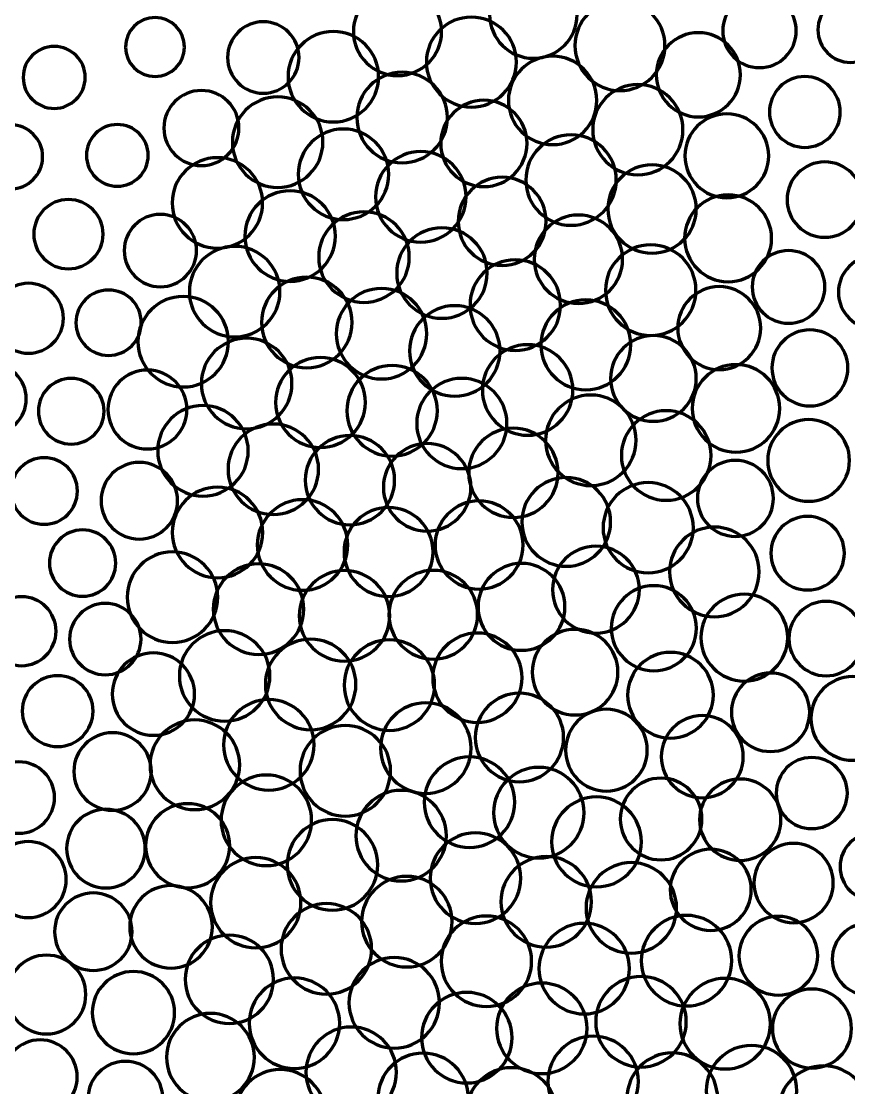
# Model space of a CAD drawing. Header units: inches. Extents: x 41 to 2959, y -2668 to -383.
# Drawn here: x 1797.6 to 2170.9, y -2251.9 to -1770.6 of the extents above; entities that cross this region are included whole.
import ezdxf

# ---------------------------------------------------------------- set-up
doc = ezdxf.new("R2010")
doc.units = ezdxf.units.IN
doc.header["$MEASUREMENT"] = 0
doc.layers.add('Layer 1', color=7, linetype='Continuous')

# ---------------------------------------------------------------- blocks, each defined once
blk = doc.blocks.new('block 3')
at = {"layer": 'Layer 1', "color": 7, "lineweight": 70}
for points in [[(2028.68, -1747.78), (2039.59, -1747.78), (2048.43, -1756.61), (2048.43, -1767.52), (2048.43, -1778.42), (2039.59, -1787.27), (2028.68, -1787.27), (2017.78, -1787.27), (2008.94, -1778.42), (2008.94, -1767.52), (2008.94, -1756.61), (2017.78, -1747.78), (2028.68, -1747.78)], [(1967.37, -1755.33), (1978.35, -1755.33), (1987.25, -1764.23), (1987.25, -1775.21), (1987.25, -1786.19), (1978.35, -1795.09), (1967.37, -1795.09), (1956.39, -1795.09), (1947.48, -1786.19), (1947.48, -1775.21), (1947.48, -1764.23), (1956.39, -1755.33), (1967.37, -1755.33)], [(2067.74, -1761.28), (2078.95, -1761.28), (2088.03, -1770.36), (2088.03, -1781.57), (2088.03, -1792.78), (2078.95, -1801.86), (2067.74, -1801.86), (2056.53, -1801.86), (2047.45, -1792.78), (2047.45, -1781.57), (2047.45, -1770.36), (2056.53, -1761.28), (2067.74, -1761.28)], [(2130.7, -1758.31), (2139.87, -1758.31), (2147.3, -1765.74), (2147.3, -1774.91), (2147.3, -1784.07), (2139.87, -1791.5), (2130.7, -1791.5), (2121.54, -1791.5), (2114.11, -1784.07), (2114.11, -1774.91), (2114.11, -1765.74), (2121.54, -1758.31), (2130.7, -1758.31)], [(2171.75, -1759.75), (2179.85, -1759.75), (2186.43, -1766.32), (2186.43, -1774.43), (2186.43, -1782.54), (2179.85, -1789.11), (2171.75, -1789.11), (2163.64, -1789.11), (2157.06, -1782.54), (2157.06, -1774.43), (2157.06, -1766.32), (2163.64, -1759.75), (2171.75, -1759.75)], [(1857.98, -1768.91), (1865.33, -1768.91), (1871.29, -1774.87), (1871.29, -1782.22), (1871.29, -1789.57), (1865.33, -1795.53), (1857.98, -1795.53), (1850.63, -1795.53), (1844.67, -1789.57), (1844.67, -1782.22), (1844.67, -1774.87), (1850.63, -1768.91), (1857.98, -1768.91)], [(1906.81, -1770.8), (1915.71, -1770.8), (1922.93, -1778.01), (1922.93, -1786.92), (1922.93, -1795.82), (1915.71, -1803.03), (1906.81, -1803.03), (1897.91, -1803.03), (1890.69, -1795.82), (1890.69, -1786.92), (1890.69, -1778.01), (1897.91, -1770.8), (1906.81, -1770.8)], [(2000.71, -1768.68), (2011.91, -1768.68), (2021, -1777.77), (2021, -1788.98), (2021, -1800.18), (2011.91, -1809.27), (2000.71, -1809.27), (1989.5, -1809.27), (1980.41, -1800.18), (1980.41, -1788.98), (1980.41, -1777.77), (1989.5, -1768.68), (2000.71, -1768.68)], [(1938.42, -1775.15), (1949.7, -1775.15), (1958.85, -1784.3), (1958.85, -1795.58), (1958.85, -1806.86), (1949.7, -1816.01), (1938.42, -1816.01), (1927.13, -1816.01), (1917.99, -1806.86), (1917.99, -1795.58), (1917.99, -1784.3), (1927.13, -1775.15), (1938.42, -1775.15)], [(2103.14, -1775.74), (2113.63, -1775.74), (2122.13, -1784.25), (2122.13, -1794.73), (2122.13, -1805.22), (2113.63, -1813.72), (2103.14, -1813.72), (2092.65, -1813.72), (2084.15, -1805.22), (2084.15, -1794.73), (2084.15, -1784.25), (2092.65, -1775.74), (2103.14, -1775.74)], [(1812.46, -1781.9), (1820.19, -1781.9), (1826.46, -1788.16), (1826.46, -1795.89), (1826.46, -1803.62), (1820.19, -1809.89), (1812.46, -1809.89), (1804.73, -1809.89), (1798.46, -1803.62), (1798.46, -1795.89), (1798.46, -1788.16), (1804.73, -1781.9), (1812.46, -1781.9)], [(2037.37, -1786.35), (2048.39, -1786.35), (2057.32, -1795.28), (2057.32, -1806.3), (2057.32, -1817.32), (2048.39, -1826.25), (2037.37, -1826.25), (2026.35, -1826.25), (2017.42, -1817.32), (2017.42, -1806.3), (2017.42, -1795.28), (2026.35, -1786.35), (2037.37, -1786.35)], [(1969.45, -1793.6), (1980.73, -1793.6), (1989.88, -1802.75), (1989.88, -1814.03), (1989.88, -1825.32), (1980.73, -1834.47), (1969.45, -1834.47), (1958.16, -1834.47), (1949.02, -1825.32), (1949.02, -1814.03), (1949.02, -1802.75), (1958.16, -1793.6), (1969.45, -1793.6)], [(2075.82, -1799.14), (2087.07, -1799.14), (2096.18, -1808.26), (2096.18, -1819.51), (2096.18, -1830.75), (2087.07, -1839.87), (2075.82, -1839.87), (2064.58, -1839.87), (2055.46, -1830.75), (2055.46, -1819.51), (2055.46, -1808.26), (2064.58, -1799.14), (2075.82, -1799.14)], [(2151.17, -1795.51), (2160, -1795.51), (2167.15, -1802.67), (2167.15, -1811.5), (2167.15, -1820.32), (2160, -1827.48), (2151.17, -1827.48), (2142.35, -1827.48), (2135.19, -1820.32), (2135.19, -1811.5), (2135.19, -1802.67), (2142.35, -1795.51), (2151.17, -1795.51)], [(1878.9, -1801.8), (1888.25, -1801.8), (1895.84, -1809.38), (1895.84, -1818.74), (1895.84, -1828.09), (1888.25, -1835.68), (1878.9, -1835.68), (1869.54, -1835.68), (1861.96, -1828.09), (1861.96, -1818.74), (1861.96, -1809.38), (1869.54, -1801.8), (1878.9, -1801.8)], [(1913.28, -1804.69), (1924.56, -1804.69), (1933.71, -1813.84), (1933.71, -1825.12), (1933.71, -1836.41), (1924.56, -1845.55), (1913.28, -1845.55), (1901.99, -1845.55), (1892.85, -1836.41), (1892.85, -1825.12), (1892.85, -1813.84), (1901.99, -1804.69), (1913.28, -1804.69)], [(2006.34, -1806.24), (2017.09, -1806.24), (2025.81, -1814.95), (2025.81, -1825.71), (2025.81, -1836.46), (2017.09, -1845.18), (2006.34, -1845.18), (1995.58, -1845.18), (1986.87, -1836.46), (1986.87, -1825.71), (1986.87, -1814.95), (1995.58, -1806.24), (2006.34, -1806.24)], [(2115.98, -1812.37), (2126.43, -1812.37), (2134.9, -1820.85), (2134.9, -1831.3), (2134.9, -1841.75), (2126.43, -1850.22), (2115.98, -1850.22), (2105.53, -1850.22), (2097.06, -1841.75), (2097.06, -1831.3), (2097.06, -1820.85), (2105.53, -1812.37), (2115.98, -1812.37)], [(1792.77, -1817.26), (1800.77, -1817.26), (1807.25, -1823.73), (1807.25, -1831.73), (1807.25, -1839.73), (1800.77, -1846.21), (1792.77, -1846.21), (1784.78, -1846.21), (1778.3, -1839.73), (1778.3, -1831.73), (1778.3, -1823.73), (1784.78, -1817.26), (1792.77, -1817.26)], [(1840.93, -1817.17), (1848.62, -1817.17), (1854.86, -1823.4), (1854.86, -1831.1), (1854.86, -1838.79), (1848.62, -1845.02), (1840.93, -1845.02), (1833.24, -1845.02), (1827, -1838.79), (1827, -1831.1), (1827, -1823.4), (1833.24, -1817.17), (1840.93, -1817.17)], [(1942.98, -1819.21), (1954.26, -1819.21), (1963.41, -1828.36), (1963.41, -1839.64), (1963.41, -1850.93), (1954.26, -1860.07), (1942.98, -1860.07), (1931.69, -1860.07), (1922.55, -1850.93), (1922.55, -1839.64), (1922.55, -1828.36), (1931.69, -1819.21), (1942.98, -1819.21)], [(2045.67, -1821.79), (2056.95, -1821.79), (2066.1, -1830.94), (2066.1, -1842.22), (2066.1, -1853.5), (2056.95, -1862.65), (2045.67, -1862.65), (2034.38, -1862.65), (2025.24, -1853.5), (2025.24, -1842.22), (2025.24, -1830.94), (2034.38, -1821.79), (2045.67, -1821.79)], [(1886.09, -1832.13), (1897.37, -1832.13), (1906.52, -1841.28), (1906.52, -1852.56), (1906.52, -1863.84), (1897.37, -1872.99), (1886.09, -1872.99), (1874.8, -1872.99), (1865.66, -1863.84), (1865.66, -1852.56), (1865.66, -1841.28), (1874.8, -1832.13), (1886.09, -1832.13)], [(1977.87, -1829.36), (1989.15, -1829.36), (1998.3, -1838.51), (1998.3, -1849.79), (1998.3, -1861.08), (1989.15, -1870.22), (1977.87, -1870.22), (1966.59, -1870.22), (1957.44, -1861.08), (1957.44, -1849.79), (1957.44, -1838.51), (1966.59, -1829.36), (1977.87, -1829.36)], [(2082.22, -1835.35), (2093.23, -1835.35), (2102.17, -1844.28), (2102.17, -1855.3), (2102.17, -1866.32), (2093.23, -1875.25), (2082.22, -1875.25), (2071.2, -1875.25), (2062.27, -1866.32), (2062.27, -1855.3), (2062.27, -1844.28), (2071.2, -1835.35), (2082.22, -1835.35)], [(2160.17, -1834.05), (2169.56, -1834.05), (2177.18, -1841.67), (2177.18, -1851.06), (2177.18, -1860.45), (2169.56, -1868.07), (2160.17, -1868.07), (2150.78, -1868.07), (2143.16, -1860.45), (2143.16, -1851.06), (2143.16, -1841.67), (2150.78, -1834.05), (2160.17, -1834.05)], [(2014.59, -1841), (2025.57, -1841), (2034.47, -1849.9), (2034.47, -1860.88), (2034.47, -1871.86), (2025.57, -1880.76), (2014.59, -1880.76), (2003.61, -1880.76), (1994.71, -1871.86), (1994.71, -1860.88), (1994.71, -1849.9), (2003.61, -1841), (2014.59, -1841)], [(1918.91, -1847.09), (1930.19, -1847.09), (1939.34, -1856.24), (1939.34, -1867.52), (1939.34, -1878.8), (1930.19, -1887.95), (1918.91, -1887.95), (1907.62, -1887.95), (1898.48, -1878.8), (1898.48, -1867.52), (1898.48, -1856.24), (1907.62, -1847.09), (1918.91, -1847.09)], [(1818.89, -1851.01), (1827.53, -1851.01), (1834.53, -1858.01), (1834.53, -1866.65), (1834.53, -1875.29), (1827.53, -1882.29), (1818.89, -1882.29), (1810.26, -1882.29), (1803.26, -1875.29), (1803.26, -1866.65), (1803.26, -1858.01), (1810.26, -1851.01), (1818.89, -1851.01)], [(2116.54, -1848.9), (2127.37, -1848.9), (2136.15, -1857.68), (2136.15, -1868.51), (2136.15, -1879.34), (2127.37, -1888.12), (2116.54, -1888.12), (2105.71, -1888.12), (2096.93, -1879.34), (2096.93, -1868.51), (2096.93, -1857.68), (2105.71, -1848.9), (2116.54, -1848.9)], [(1860.36, -1857.75), (1869.37, -1857.75), (1876.68, -1865.06), (1876.68, -1874.08), (1876.68, -1883.09), (1869.37, -1890.4), (1860.36, -1890.4), (1851.34, -1890.4), (1844.03, -1883.09), (1844.03, -1874.08), (1844.03, -1865.06), (1851.34, -1857.75), (1860.36, -1857.75)], [(1952.24, -1856.57), (1963.53, -1856.57), (1972.67, -1865.72), (1972.67, -1877), (1972.67, -1888.29), (1963.53, -1897.43), (1952.24, -1897.43), (1940.96, -1897.43), (1931.81, -1888.29), (1931.81, -1877), (1931.81, -1865.72), (1940.96, -1856.57), (1952.24, -1856.57)], [(2048.99, -1858.03), (2060.01, -1858.03), (2068.94, -1866.96), (2068.94, -1877.98), (2068.94, -1888.99), (2060.01, -1897.93), (2048.99, -1897.93), (2037.97, -1897.93), (2029.04, -1888.99), (2029.04, -1877.98), (2029.04, -1866.96), (2037.97, -1858.03), (2048.99, -1858.03)], [(1987.41, -1863.78), (1998.7, -1863.78), (2007.85, -1872.92), (2007.85, -1884.21), (2007.85, -1895.49), (1998.7, -1904.64), (1987.41, -1904.64), (1976.13, -1904.64), (1966.99, -1895.49), (1966.99, -1884.21), (1966.99, -1872.92), (1976.13, -1863.78), (1987.41, -1863.78)], [(1893.89, -1872.17), (1905.17, -1872.17), (1914.32, -1881.32), (1914.32, -1892.6), (1914.32, -1903.88), (1905.17, -1913.03), (1893.89, -1913.03), (1882.61, -1913.03), (1873.46, -1903.88), (1873.46, -1892.6), (1873.46, -1881.32), (1882.61, -1872.17), (1893.89, -1872.17)], [(2081.62, -1871.52), (2092.9, -1871.52), (2102.05, -1880.67), (2102.05, -1891.95), (2102.05, -1903.24), (2092.9, -1912.38), (2081.62, -1912.38), (2070.33, -1912.38), (2061.19, -1903.24), (2061.19, -1891.95), (2061.19, -1880.67), (2070.33, -1871.52), (2081.62, -1871.52)], [(2143.82, -1874.07), (2152.87, -1874.07), (2160.21, -1881.41), (2160.21, -1890.46), (2160.21, -1899.51), (2152.87, -1906.85), (2143.82, -1906.85), (2134.76, -1906.85), (2127.42, -1899.51), (2127.42, -1890.46), (2127.42, -1881.41), (2134.76, -1874.07), (2143.82, -1874.07)], [(2182.84, -1876.39), (2191.97, -1876.39), (2199.37, -1883.79), (2199.37, -1892.92), (2199.37, -1902.05), (2191.97, -1909.44), (2182.84, -1909.44), (2173.71, -1909.44), (2166.32, -1902.05), (2166.32, -1892.92), (2166.32, -1883.79), (2173.71, -1876.39), (2182.84, -1876.39)], [(2020.51, -1878.25), (2031.79, -1878.25), (2040.94, -1887.39), (2040.94, -1898.68), (2040.94, -1909.96), (2031.79, -1919.11), (2020.51, -1919.11), (2009.23, -1919.11), (2000.09, -1909.96), (2000.09, -1898.68), (2000.09, -1887.39), (2009.23, -1878.25), (2020.51, -1878.25)], [(1926.42, -1886.07), (1937.7, -1886.07), (1946.85, -1895.22), (1946.85, -1906.5), (1946.85, -1917.79), (1937.7, -1926.93), (1926.42, -1926.93), (1915.14, -1926.93), (1905.99, -1917.79), (1905.99, -1906.5), (1905.99, -1895.22), (1915.14, -1886.07), (1926.42, -1886.07)], [(1800.84, -1888.83), (1809.56, -1888.83), (1816.62, -1895.89), (1816.62, -1904.61), (1816.62, -1913.32), (1809.56, -1920.38), (1800.84, -1920.38), (1792.13, -1920.38), (1785.07, -1913.32), (1785.07, -1904.61), (1785.07, -1895.89), (1792.13, -1888.83), (1800.84, -1888.83)], [(1960.17, -1891.15), (1971.45, -1891.15), (1980.59, -1900.3), (1980.59, -1911.58), (1980.59, -1922.86), (1971.45, -1932.01), (1960.17, -1932.01), (1948.88, -1932.01), (1939.74, -1922.86), (1939.74, -1911.58), (1939.74, -1900.3), (1948.88, -1891.15), (1960.17, -1891.15)], [(2112.54, -1890.35), (2122.88, -1890.35), (2131.26, -1898.73), (2131.26, -1909.07), (2131.26, -1919.41), (2122.88, -1927.78), (2112.54, -1927.78), (2102.2, -1927.78), (2093.82, -1919.41), (2093.82, -1909.07), (2093.82, -1898.73), (2102.2, -1890.35), (2112.54, -1890.35)], [(1837, -1891.87), (1845.14, -1891.87), (1851.74, -1898.48), (1851.74, -1906.62), (1851.74, -1914.77), (1845.14, -1921.37), (1837, -1921.37), (1828.85, -1921.37), (1822.25, -1914.77), (1822.25, -1906.62), (1822.25, -1898.48), (1828.85, -1891.87), (1837, -1891.87)], [(1870.68, -1894.76), (1881.96, -1894.76), (1891.11, -1903.91), (1891.11, -1915.19), (1891.11, -1926.47), (1881.96, -1935.62), (1870.68, -1935.62), (1859.4, -1935.62), (1850.25, -1926.47), (1850.25, -1915.19), (1850.25, -1903.91), (1859.4, -1894.76), (1870.68, -1894.76)], [(2052.33, -1896.31), (2063.54, -1896.31), (2072.62, -1905.4), (2072.62, -1916.61), (2072.62, -1927.81), (2063.54, -1936.9), (2052.33, -1936.9), (2041.13, -1936.9), (2032.04, -1927.81), (2032.04, -1916.61), (2032.04, -1905.4), (2041.13, -1896.31), (2052.33, -1896.31)], [(1993.19, -1898.93), (2004.47, -1898.93), (2013.62, -1908.07), (2013.62, -1919.35), (2013.62, -1930.64), (2004.47, -1939.78), (1993.19, -1939.78), (1981.9, -1939.78), (1972.76, -1930.64), (1972.76, -1919.35), (1972.76, -1908.07), (1981.9, -1898.93), (1993.19, -1898.93)], [(2153.45, -1909.88), (2162.91, -1909.88), (2170.59, -1917.55), (2170.59, -1927.02), (2170.59, -1936.49), (2162.91, -1944.17), (2153.45, -1944.17), (2143.98, -1944.17), (2136.3, -1936.49), (2136.3, -1927.02), (2136.3, -1917.55), (2143.98, -1909.88), (2153.45, -1909.88)], [(1899.31, -1913.65), (1910.59, -1913.65), (1919.74, -1922.8), (1919.74, -1934.08), (1919.74, -1945.36), (1910.59, -1954.51), (1899.31, -1954.51), (1888.02, -1954.51), (1878.88, -1945.36), (1878.88, -1934.08), (1878.88, -1922.8), (1888.02, -1913.65), (1899.31, -1913.65)], [(2082.84, -1912.44), (2093.52, -1912.44), (2102.17, -1921.09), (2102.17, -1931.77), (2102.17, -1942.45), (2093.52, -1951.11), (2082.84, -1951.11), (2072.16, -1951.11), (2063.51, -1942.45), (2063.51, -1931.77), (2063.51, -1921.09), (2072.16, -1912.44), (2082.84, -1912.44)], [(2026.08, -1916.55), (2037.36, -1916.55), (2046.51, -1925.7), (2046.51, -1936.98), (2046.51, -1948.26), (2037.36, -1957.41), (2026.08, -1957.41), (2014.8, -1957.41), (2005.65, -1948.26), (2005.65, -1936.98), (2005.65, -1925.7), (2014.8, -1916.55), (2026.08, -1916.55)], [(1784.09, -1925.19), (1792.8, -1925.19), (1799.87, -1932.25), (1799.87, -1940.96), (1799.87, -1949.68), (1792.8, -1956.74), (1784.09, -1956.74), (1775.38, -1956.74), (1768.32, -1949.68), (1768.32, -1940.96), (1768.32, -1932.25), (1775.38, -1925.19), (1784.09, -1925.19)], [(1932.6, -1922.34), (1943.81, -1922.34), (1952.9, -1931.42), (1952.9, -1942.63), (1952.9, -1953.84), (1943.81, -1962.92), (1932.6, -1962.92), (1921.4, -1962.92), (1912.31, -1953.84), (1912.31, -1942.63), (1912.31, -1931.42), (1921.4, -1922.34), (1932.6, -1922.34)], [(1854.52, -1927.97), (1864.37, -1927.97), (1872.35, -1935.95), (1872.35, -1945.8), (1872.35, -1955.64), (1864.37, -1963.62), (1854.52, -1963.62), (1844.67, -1963.62), (1836.69, -1955.64), (1836.69, -1945.8), (1836.69, -1935.95), (1844.67, -1927.97), (1854.52, -1927.97)], [(1964.92, -1925.94), (1976.2, -1925.94), (1985.35, -1935.09), (1985.35, -1946.37), (1985.35, -1957.66), (1976.2, -1966.8), (1964.92, -1966.8), (1953.63, -1966.8), (1944.49, -1957.66), (1944.49, -1946.37), (1944.49, -1935.09), (1953.63, -1925.94), (1964.92, -1925.94)], [(2120.1, -1925.56), (2131, -1925.56), (2139.84, -1934.4), (2139.84, -1945.3), (2139.84, -1956.21), (2131, -1965.05), (2120.1, -1965.05), (2109.19, -1965.05), (2100.35, -1956.21), (2100.35, -1945.3), (2100.35, -1934.4), (2109.19, -1925.56), (2120.1, -1925.56)], [(1820.13, -1931.77), (1828.32, -1931.77), (1834.95, -1938.4), (1834.95, -1946.58), (1834.95, -1954.77), (1828.32, -1961.4), (1820.13, -1961.4), (1811.95, -1961.4), (1805.32, -1954.77), (1805.32, -1946.58), (1805.32, -1938.4), (1811.95, -1931.77), (1820.13, -1931.77)], [(1996.38, -1931.76), (2007.63, -1931.76), (2016.74, -1940.87), (2016.74, -1952.12), (2016.74, -1963.36), (2007.63, -1972.48), (1996.38, -1972.48), (1985.14, -1972.48), (1976.02, -1963.36), (1976.02, -1952.12), (1976.02, -1940.87), (1985.14, -1931.76), (1996.38, -1931.76)], [(2054.6, -1939.27), (2065.88, -1939.27), (2075.03, -1948.41), (2075.03, -1959.7), (2075.03, -1970.98), (2065.88, -1980.13), (2054.6, -1980.13), (2043.32, -1980.13), (2034.17, -1970.98), (2034.17, -1959.7), (2034.17, -1948.41), (2043.32, -1939.27), (2054.6, -1939.27)], [(1879.59, -1944), (1890.87, -1944), (1900.02, -1953.15), (1900.02, -1964.43), (1900.02, -1975.71), (1890.87, -1984.86), (1879.59, -1984.86), (1868.3, -1984.86), (1859.16, -1975.71), (1859.16, -1964.43), (1859.16, -1953.15), (1868.3, -1944), (1879.59, -1944)], [(2088.63, -1946.34), (2099.79, -1946.34), (2108.85, -1955.39), (2108.85, -1966.56), (2108.85, -1977.73), (2099.79, -1986.78), (2088.63, -1986.78), (2077.45, -1986.78), (2068.4, -1977.73), (2068.4, -1966.56), (2068.4, -1955.39), (2077.45, -1946.34), (2088.63, -1946.34)], [(1911.32, -1952.35), (1922.6, -1952.35), (1931.75, -1961.5), (1931.75, -1972.78), (1931.75, -1984.06), (1922.6, -1993.21), (1911.32, -1993.21), (1900.04, -1993.21), (1890.89, -1984.06), (1890.89, -1972.78), (1890.89, -1961.5), (1900.04, -1952.35), (1911.32, -1952.35)], [(2152.88, -1950.35), (2163.06, -1950.35), (2171.32, -1958.61), (2171.32, -1968.8), (2171.32, -1978.98), (2163.06, -1987.24), (2152.88, -1987.24), (2142.69, -1987.24), (2134.43, -1978.98), (2134.43, -1968.8), (2134.43, -1958.61), (2142.69, -1950.35), (2152.88, -1950.35)], [(1945.9, -1957.53), (1957.03, -1957.53), (1966.05, -1966.56), (1966.05, -1977.69), (1966.05, -1988.82), (1957.03, -1997.84), (1945.9, -1997.84), (1934.77, -1997.84), (1925.74, -1988.82), (1925.74, -1977.69), (1925.74, -1966.56), (1934.77, -1957.53), (1945.9, -1957.53)], [(2019.66, -1954.22), (2030.79, -1954.22), (2039.81, -1963.25), (2039.81, -1974.38), (2039.81, -1985.51), (2030.79, -1994.53), (2019.66, -1994.53), (2008.53, -1994.53), (1999.5, -1985.51), (1999.5, -1974.38), (1999.5, -1963.25), (2008.53, -1954.22), (2019.66, -1954.22)], [(1980.74, -1961.16), (1991.65, -1961.16), (2000.49, -1970), (2000.49, -1980.9), (2000.49, -1991.81), (1991.65, -2000.65), (1980.74, -2000.65), (1969.84, -2000.65), (1961, -1991.81), (1961, -1980.9), (1961, -1970), (1969.84, -1961.16), (1980.74, -1961.16)], [(1807.95, -1967.57), (1816.24, -1967.57), (1822.97, -1974.3), (1822.97, -1982.59), (1822.97, -1990.89), (1816.24, -1997.61), (1807.95, -1997.61), (1799.65, -1997.61), (1792.92, -1990.89), (1792.92, -1982.59), (1792.92, -1974.3), (1799.65, -1967.57), (1807.95, -1967.57)], [(1850.85, -1969.69), (1860.4, -1969.69), (1868.14, -1977.43), (1868.14, -1986.97), (1868.14, -1996.52), (1860.4, -2004.25), (1850.85, -2004.25), (1841.31, -2004.25), (1833.58, -1996.52), (1833.58, -1986.97), (1833.58, -1977.43), (1841.31, -1969.69), (1850.85, -1969.69)], [(2119.83, -1968.76), (2129.3, -1968.76), (2136.98, -1976.44), (2136.98, -1985.9), (2136.98, -1995.37), (2129.3, -2003.05), (2119.83, -2003.05), (2110.37, -2003.05), (2102.69, -1995.37), (2102.69, -1985.9), (2102.69, -1976.44), (2110.37, -1968.76), (2119.83, -1968.76)], [(2043.49, -1976.5), (2054.55, -1976.5), (2063.51, -1985.46), (2063.51, -1996.52), (2063.51, -2007.57), (2054.55, -2016.54), (2043.49, -2016.54), (2032.44, -2016.54), (2023.47, -2007.57), (2023.47, -1996.52), (2023.47, -1985.46), (2032.44, -1976.5), (2043.49, -1976.5)], [(1886.16, -1980.86), (1897.45, -1980.86), (1906.59, -1990.01), (1906.59, -2001.29), (1906.59, -2012.57), (1897.45, -2021.72), (1886.16, -2021.72), (1874.88, -2021.72), (1865.74, -2012.57), (1865.74, -2001.29), (1865.74, -1990.01), (1874.88, -1980.86), (1886.16, -1980.86)], [(2080.49, -1978.81), (2091.74, -1978.81), (2100.85, -1987.93), (2100.85, -1999.17), (2100.85, -2010.42), (2091.74, -2019.53), (2080.49, -2019.53), (2069.25, -2019.53), (2060.13, -2010.42), (2060.13, -1999.17), (2060.13, -1987.93), (2069.25, -1978.81), (2080.49, -1978.81)], [(1924.52, -1986.52), (1935.8, -1986.52), (1944.95, -1995.67), (1944.95, -2006.95), (1944.95, -2018.23), (1935.8, -2027.38), (1924.52, -2027.38), (1913.24, -2027.38), (1904.09, -2018.23), (1904.09, -2006.95), (1904.09, -1995.67), (1913.24, -1986.52), (1924.52, -1986.52)], [(2004.18, -1987.07), (2015.16, -1987.07), (2024.07, -1995.97), (2024.07, -2006.95), (2024.07, -2017.93), (2015.16, -2026.84), (2004.18, -2026.84), (1993.2, -2026.84), (1984.3, -2017.93), (1984.3, -2006.95), (1984.3, -1995.97), (1993.2, -1987.07), (2004.18, -1987.07)], [(1963.32, -1990), (1974.41, -1990), (1983.4, -1999), (1983.4, -2010.09), (1983.4, -2021.18), (1974.41, -2030.18), (1963.32, -2030.18), (1952.22, -2030.18), (1943.23, -2021.18), (1943.23, -2010.09), (1943.23, -1999), (1952.22, -1990), (1963.32, -1990)], [(2152.42, -1994.07), (2161.58, -1994.07), (2169.02, -2001.5), (2169.02, -2010.66), (2169.02, -2019.83), (2161.58, -2027.26), (2152.42, -2027.26), (2143.25, -2027.26), (2135.82, -2019.83), (2135.82, -2010.66), (2135.82, -2001.5), (2143.25, -1994.07), (2152.42, -1994.07)], [(1825.29, -2000.17), (1833.55, -2000.17), (1840.25, -2006.86), (1840.25, -2015.12), (1840.25, -2023.38), (1833.55, -2030.08), (1825.29, -2030.08), (1817.03, -2030.08), (1810.33, -2023.38), (1810.33, -2015.12), (1810.33, -2006.86), (1817.03, -2000.17), (1825.29, -2000.17)], [(2110.35, -1998.87), (2121.52, -1998.87), (2130.57, -2007.92), (2130.57, -2019.09), (2130.57, -2030.26), (2121.52, -2039.32), (2110.35, -2039.32), (2099.18, -2039.32), (2090.12, -2030.26), (2090.12, -2019.09), (2090.12, -2007.92), (2099.18, -1998.87), (2110.35, -1998.87)], [(1865.82, -2010.06), (1877.1, -2010.06), (1886.25, -2019.21), (1886.25, -2030.49), (1886.25, -2041.78), (1877.1, -2050.92), (1865.82, -2050.92), (1854.54, -2050.92), (1845.39, -2041.78), (1845.39, -2030.49), (1845.39, -2019.21), (1854.54, -2010.06), (1865.82, -2010.06)], [(2056.9, -2007.49), (2067.73, -2007.49), (2076.51, -2016.26), (2076.51, -2027.09), (2076.51, -2037.92), (2067.73, -2046.7), (2056.9, -2046.7), (2046.07, -2046.7), (2037.29, -2037.92), (2037.29, -2027.09), (2037.29, -2016.26), (2046.07, -2007.49), (2056.9, -2007.49)], [(1904.68, -2015.46), (1915.96, -2015.46), (1925.11, -2024.61), (1925.11, -2035.89), (1925.11, -2047.18), (1915.96, -2056.32), (1904.68, -2056.32), (1893.4, -2056.32), (1884.25, -2047.18), (1884.25, -2035.89), (1884.25, -2024.61), (1893.4, -2015.46), (1904.68, -2015.46)], [(2023.32, -2015.27), (2034.15, -2015.27), (2042.93, -2024.05), (2042.93, -2034.88), (2042.93, -2045.71), (2034.15, -2054.49), (2023.32, -2054.49), (2012.49, -2054.49), (2003.71, -2045.71), (2003.71, -2034.88), (2003.71, -2024.05), (2012.49, -2015.27), (2023.32, -2015.27)], [(1943.46, -2018.48), (1954.74, -2018.48), (1963.89, -2027.62), (1963.89, -2038.91), (1963.89, -2050.19), (1954.74, -2059.34), (1943.46, -2059.34), (1932.18, -2059.34), (1923.03, -2050.19), (1923.03, -2038.91), (1923.03, -2027.62), (1932.18, -2018.48), (1943.46, -2018.48)], [(1983.48, -2018.39), (1994.54, -2018.39), (2003.5, -2027.35), (2003.5, -2038.41), (2003.5, -2049.46), (1994.54, -2058.42), (1983.48, -2058.42), (1972.43, -2058.42), (1963.47, -2049.46), (1963.47, -2038.41), (1963.47, -2027.35), (1972.43, -2018.39), (1983.48, -2018.39)], [(2083.04, -2025.32), (2093.64, -2025.32), (2102.23, -2033.91), (2102.23, -2044.52), (2102.23, -2055.12), (2093.64, -2063.71), (2083.04, -2063.71), (2072.43, -2063.71), (2063.84, -2055.12), (2063.84, -2044.52), (2063.84, -2033.91), (2072.43, -2025.32), (2083.04, -2025.32)], [(1797.72, -2030.29), (1806.32, -2030.29), (1813.29, -2037.26), (1813.29, -2045.87), (1813.29, -2054.46), (1806.32, -2061.43), (1797.72, -2061.43), (1789.12, -2061.43), (1782.14, -2054.46), (1782.14, -2045.87), (1782.14, -2037.26), (1789.12, -2030.29), (1797.72, -2030.29)], [(2123.84, -2029.13), (2134.66, -2029.13), (2143.44, -2037.91), (2143.44, -2048.74), (2143.44, -2059.57), (2134.66, -2068.35), (2123.84, -2068.35), (2113.01, -2068.35), (2104.23, -2059.57), (2104.23, -2048.74), (2104.23, -2037.91), (2113.01, -2029.13), (2123.84, -2029.13)], [(1835.52, -2033.3), (1844.42, -2033.3), (1851.64, -2040.51), (1851.64, -2049.41), (1851.64, -2058.32), (1844.42, -2065.53), (1835.52, -2065.53), (1826.62, -2065.53), (1819.4, -2058.32), (1819.4, -2049.41), (1819.4, -2040.51), (1826.62, -2033.3), (1835.52, -2033.3)], [(2160.77, -2032.39), (2170.05, -2032.39), (2177.58, -2039.91), (2177.58, -2049.19), (2177.58, -2058.47), (2170.05, -2065.99), (2160.77, -2065.99), (2151.49, -2065.99), (2143.97, -2058.47), (2143.97, -2049.19), (2143.97, -2039.91), (2151.49, -2032.39), (2160.77, -2032.39)], [(2047.5, -2045.02), (2058.18, -2045.02), (2066.84, -2053.67), (2066.84, -2064.35), (2066.84, -2075.03), (2058.18, -2083.68), (2047.5, -2083.68), (2036.83, -2083.68), (2028.17, -2075.03), (2028.17, -2064.35), (2028.17, -2053.67), (2036.83, -2045.02), (2047.5, -2045.02)], [(1889.36, -2045.62), (1900.64, -2045.62), (1909.79, -2054.77), (1909.79, -2066.05), (1909.79, -2077.34), (1900.64, -2086.48), (1889.36, -2086.48), (1878.08, -2086.48), (1868.93, -2077.34), (1868.93, -2066.05), (1868.93, -2054.77), (1878.08, -2045.62), (1889.36, -2045.62)], [(1928.17, -2049.46), (1939.45, -2049.46), (1948.6, -2058.61), (1948.6, -2069.89), (1948.6, -2081.17), (1939.45, -2090.32), (1928.17, -2090.32), (1916.88, -2090.32), (1907.74, -2081.17), (1907.74, -2069.89), (1907.74, -2058.61), (1916.88, -2049.46), (1928.17, -2049.46)], [(1963.7, -2049.76), (1974.98, -2049.76), (1984.13, -2058.91), (1984.13, -2070.19), (1984.13, -2081.47), (1974.98, -2090.62), (1963.7, -2090.62), (1952.42, -2090.62), (1943.27, -2081.47), (1943.27, -2070.19), (1943.27, -2058.91), (1952.42, -2049.76), (1963.7, -2049.76)], [(2003.39, -2046.7), (2014.52, -2046.7), (2023.55, -2055.72), (2023.55, -2066.85), (2023.55, -2077.99), (2014.52, -2087.01), (2003.39, -2087.01), (1992.26, -2087.01), (1983.24, -2077.99), (1983.24, -2066.85), (1983.24, -2055.72), (1992.26, -2046.7), (2003.39, -2046.7)], [(1857.21, -2055.66), (1867.48, -2055.66), (1875.79, -2063.98), (1875.79, -2074.24), (1875.79, -2084.51), (1867.48, -2092.83), (1857.21, -2092.83), (1846.95, -2092.83), (1838.63, -2084.51), (1838.63, -2074.24), (1838.63, -2063.98), (1846.95, -2055.66), (1857.21, -2055.66)], [(2090.55, -2055.43), (2101.23, -2055.43), (2109.88, -2064.08), (2109.88, -2074.76), (2109.88, -2085.44), (2101.23, -2094.09), (2090.55, -2094.09), (2079.87, -2094.09), (2071.21, -2085.44), (2071.21, -2074.76), (2071.21, -2064.08), (2079.87, -2055.43), (2090.55, -2055.43)], [(2135.69, -2064.77), (2145.46, -2064.77), (2153.38, -2072.69), (2153.38, -2082.47), (2153.38, -2092.24), (2145.46, -2100.16), (2135.69, -2100.16), (2125.92, -2100.16), (2118, -2092.24), (2118, -2082.47), (2118, -2072.69), (2125.92, -2064.77), (2135.69, -2064.77)], [(1814.02, -2065.95), (1822.85, -2065.95), (1830, -2073.1), (1830, -2081.93), (1830, -2090.75), (1822.85, -2097.91), (1814.02, -2097.91), (1805.19, -2097.91), (1798.04, -2090.75), (1798.04, -2081.93), (1798.04, -2073.1), (1805.19, -2065.95), (1814.02, -2065.95)], [(2172.75, -2066.38), (2183.16, -2066.38), (2191.6, -2074.83), (2191.6, -2085.24), (2191.6, -2095.65), (2183.16, -2104.1), (2172.75, -2104.1), (2162.33, -2104.1), (2153.89, -2095.65), (2153.89, -2085.24), (2153.89, -2074.83), (2162.33, -2066.38), (2172.75, -2066.38)], [(2022.38, -2073.89), (2033.4, -2073.89), (2042.33, -2082.82), (2042.33, -2093.84), (2042.33, -2104.86), (2033.4, -2113.79), (2022.38, -2113.79), (2011.36, -2113.79), (2002.43, -2104.86), (2002.43, -2093.84), (2002.43, -2082.82), (2011.36, -2073.89), (2022.38, -2073.89)], [(1909.3, -2076.73), (1920.58, -2076.73), (1929.73, -2085.88), (1929.73, -2097.16), (1929.73, -2108.44), (1920.58, -2117.59), (1909.3, -2117.59), (1898.02, -2117.59), (1888.87, -2108.44), (1888.87, -2097.16), (1888.87, -2085.88), (1898.02, -2076.73), (1909.3, -2076.73)], [(1980.13, -2078.19), (1991.41, -2078.19), (2000.56, -2087.34), (2000.56, -2098.62), (2000.56, -2109.9), (1991.41, -2119.05), (1980.13, -2119.05), (1968.85, -2119.05), (1959.7, -2109.9), (1959.7, -2098.62), (1959.7, -2087.34), (1968.85, -2078.19), (1980.13, -2078.19)], [(2061.63, -2081.12), (2071.82, -2081.12), (2080.08, -2089.38), (2080.08, -2099.56), (2080.08, -2109.75), (2071.82, -2118.01), (2061.63, -2118.01), (2051.45, -2118.01), (2043.19, -2109.75), (2043.19, -2099.56), (2043.19, -2089.38), (2051.45, -2081.12), (2061.63, -2081.12)], [(2104.87, -2083.97), (2115.09, -2083.97), (2123.38, -2092.26), (2123.38, -2102.49), (2123.38, -2112.71), (2115.09, -2121), (2104.87, -2121), (2094.65, -2121), (2086.36, -2112.71), (2086.36, -2102.49), (2086.36, -2092.26), (2094.65, -2083.97), (2104.87, -2083.97)], [(1875.93, -2085.94), (1887.1, -2085.94), (1896.15, -2094.99), (1896.15, -2106.16), (1896.15, -2117.33), (1887.1, -2126.38), (1875.93, -2126.38), (1864.76, -2126.38), (1855.71, -2117.33), (1855.71, -2106.16), (1855.71, -2094.99), (1864.76, -2085.94), (1875.93, -2085.94)], [(1943.81, -2088.45), (1955.1, -2088.45), (1964.24, -2097.6), (1964.24, -2108.88), (1964.24, -2120.16), (1955.1, -2129.31), (1943.81, -2129.31), (1932.53, -2129.31), (1923.38, -2120.16), (1923.38, -2108.88), (1923.38, -2097.6), (1932.53, -2088.45), (1943.81, -2088.45)], [(1838.81, -2091.68), (1848.47, -2091.68), (1856.3, -2099.51), (1856.3, -2109.17), (1856.3, -2118.83), (1848.47, -2126.66), (1838.81, -2126.66), (1829.16, -2126.66), (1821.33, -2118.83), (1821.33, -2109.17), (1821.33, -2099.51), (1829.16, -2091.68), (1838.81, -2091.68)], [(1999.84, -2102.6), (2011.12, -2102.6), (2020.27, -2111.75), (2020.27, -2123.03), (2020.27, -2134.32), (2011.12, -2143.46), (1999.84, -2143.46), (1988.55, -2143.46), (1979.41, -2134.32), (1979.41, -2123.03), (1979.41, -2111.75), (1988.55, -2102.6), (1999.84, -2102.6)], [(2154.31, -2102.88), (2163.17, -2102.88), (2170.36, -2110.06), (2170.36, -2118.93), (2170.36, -2127.79), (2163.17, -2134.97), (2154.31, -2134.97), (2145.45, -2134.97), (2138.26, -2127.79), (2138.26, -2118.93), (2138.26, -2110.06), (2145.45, -2102.88), (2154.31, -2102.88)], [(1796.49, -2104.84), (1805.39, -2104.84), (1812.61, -2112.06), (1812.61, -2120.96), (1812.61, -2129.87), (1805.39, -2137.08), (1796.49, -2137.08), (1787.59, -2137.08), (1780.37, -2129.87), (1780.37, -2120.96), (1780.37, -2112.06), (1787.59, -2104.84), (1796.49, -2104.84)], [(2031.13, -2107.34), (2042.42, -2107.34), (2051.56, -2116.49), (2051.56, -2127.77), (2051.56, -2139.05), (2042.42, -2148.2), (2031.13, -2148.2), (2019.85, -2148.2), (2010.7, -2139.05), (2010.7, -2127.77), (2010.7, -2116.49), (2019.85, -2107.34), (2031.13, -2107.34)], [(1908.19, -2110.8), (1919.47, -2110.8), (1928.62, -2119.94), (1928.62, -2131.23), (1928.62, -2142.51), (1919.47, -2151.66), (1908.19, -2151.66), (1896.91, -2151.66), (1887.76, -2142.51), (1887.76, -2131.23), (1887.76, -2119.94), (1896.91, -2110.8), (1908.19, -2110.8)], [(2086.29, -2112.18), (2096.47, -2112.18), (2104.73, -2120.44), (2104.73, -2130.63), (2104.73, -2140.81), (2096.47, -2149.07), (2086.29, -2149.07), (2076.1, -2149.07), (2067.84, -2140.81), (2067.84, -2130.63), (2067.84, -2120.44), (2076.1, -2112.18), (2086.29, -2112.18)], [(2122.01, -2112.6), (2132.15, -2112.6), (2140.38, -2120.82), (2140.38, -2130.98), (2140.38, -2141.12), (2132.15, -2149.35), (2122.01, -2149.35), (2111.86, -2149.35), (2103.63, -2141.12), (2103.63, -2130.98), (2103.63, -2120.82), (2111.86, -2112.6), (2122.01, -2112.6)], [(1968.99, -2117.72), (1980.27, -2117.72), (1989.42, -2126.87), (1989.42, -2138.15), (1989.42, -2149.43), (1980.27, -2158.58), (1968.99, -2158.58), (1957.7, -2158.58), (1948.56, -2149.43), (1948.56, -2138.15), (1948.56, -2126.87), (1957.7, -2117.72), (1968.99, -2117.72)], [(2057.16, -2120.68), (2068.37, -2120.68), (2077.45, -2129.76), (2077.45, -2140.97), (2077.45, -2152.18), (2068.37, -2161.26), (2057.16, -2161.26), (2045.96, -2161.26), (2036.87, -2152.18), (2036.87, -2140.97), (2036.87, -2129.76), (2045.96, -2120.68), (2057.16, -2120.68)], [(1835.8, -2126.23), (1845.61, -2126.23), (1853.57, -2134.18), (1853.57, -2143.99), (1853.57, -2153.8), (1845.61, -2161.75), (1835.8, -2161.75), (1826, -2161.75), (1818.05, -2153.8), (1818.05, -2143.99), (1818.05, -2134.18), (1826, -2126.23), (1835.8, -2126.23)], [(1872.67, -2123.71), (1883.16, -2123.71), (1891.66, -2132.21), (1891.66, -2142.7), (1891.66, -2153.19), (1883.16, -2161.69), (1872.67, -2161.69), (1862.18, -2161.69), (1853.68, -2153.19), (1853.68, -2142.7), (1853.68, -2132.21), (1862.18, -2123.71), (1872.67, -2123.71)], [(1938.01, -2130.9), (1949.29, -2130.9), (1958.44, -2140.05), (1958.44, -2151.33), (1958.44, -2162.61), (1949.29, -2171.76), (1938.01, -2171.76), (1926.73, -2171.76), (1917.58, -2162.61), (1917.58, -2151.33), (1917.58, -2140.05), (1926.73, -2130.9), (1938.01, -2130.9)], [(2002.53, -2136.9), (2013.81, -2136.9), (2022.96, -2146.05), (2022.96, -2157.33), (2022.96, -2168.61), (2013.81, -2177.76), (2002.53, -2177.76), (1991.25, -2177.76), (1982.1, -2168.61), (1982.1, -2157.33), (1982.1, -2146.05), (1991.25, -2136.9), (2002.53, -2136.9)], [(2182.41, -2136.79), (2190.9, -2136.79), (2197.78, -2143.67), (2197.78, -2152.16), (2197.78, -2160.65), (2190.9, -2167.53), (2182.41, -2167.53), (2173.93, -2167.53), (2167.05, -2160.65), (2167.05, -2152.16), (2167.05, -2143.67), (2173.93, -2136.79), (2182.41, -2136.79)], [(1800.78, -2140.83), (1810.25, -2140.83), (1817.92, -2148.5), (1817.92, -2157.97), (1817.92, -2167.44), (1810.25, -2175.12), (1800.78, -2175.12), (1791.31, -2175.12), (1783.63, -2167.44), (1783.63, -2157.97), (1783.63, -2148.5), (1791.31, -2140.83), (1800.78, -2140.83)], [(2146.11, -2141.62), (2155.99, -2141.62), (2164, -2149.64), (2164, -2159.52), (2164, -2169.4), (2155.99, -2177.42), (2146.11, -2177.42), (2136.22, -2177.42), (2128.21, -2169.4), (2128.21, -2159.52), (2128.21, -2149.64), (2136.22, -2141.62), (2146.11, -2141.62)], [(2108.71, -2144.27), (2118.82, -2144.27), (2127.02, -2152.46), (2127.02, -2162.58), (2127.02, -2172.69), (2118.82, -2180.88), (2108.71, -2180.88), (2098.6, -2180.88), (2090.4, -2172.69), (2090.4, -2162.58), (2090.4, -2152.46), (2098.6, -2144.27), (2108.71, -2144.27)], [(1903.42, -2148.04), (1914.66, -2148.04), (1923.78, -2157.15), (1923.78, -2168.4), (1923.78, -2179.64), (1914.66, -2188.76), (1903.42, -2188.76), (1892.17, -2188.76), (1883.06, -2179.64), (1883.06, -2168.4), (1883.06, -2157.15), (1892.17, -2148.04), (1903.42, -2148.04)], [(2034.47, -2147.57), (2045.75, -2147.57), (2054.9, -2156.71), (2054.9, -2167.99), (2054.9, -2179.28), (2045.75, -2188.42), (2034.47, -2188.42), (2023.19, -2188.42), (2014.04, -2179.28), (2014.04, -2167.99), (2014.04, -2156.71), (2023.19, -2147.57), (2034.47, -2147.57)], [(2072.86, -2150.33), (2084.15, -2150.33), (2093.29, -2159.48), (2093.29, -2170.76), (2093.29, -2182.05), (2084.15, -2191.19), (2072.86, -2191.19), (2061.58, -2191.19), (2052.43, -2182.05), (2052.43, -2170.76), (2052.43, -2159.48), (2061.58, -2150.33), (2072.86, -2150.33)], [(1865.17, -2160.64), (1875.47, -2160.64), (1883.82, -2168.99), (1883.82, -2179.29), (1883.82, -2189.59), (1875.47, -2197.94), (1865.17, -2197.94), (1854.87, -2197.94), (1846.52, -2189.59), (1846.52, -2179.29), (1846.52, -2168.99), (1854.87, -2160.64), (1865.17, -2160.64)], [(1971.56, -2156.53), (1982.84, -2156.53), (1991.99, -2165.68), (1991.99, -2176.96), (1991.99, -2188.24), (1982.84, -2197.39), (1971.56, -2197.39), (1960.28, -2197.39), (1951.13, -2188.24), (1951.13, -2176.96), (1951.13, -2165.68), (1960.28, -2156.53), (1971.56, -2156.53)], [(1830.12, -2164.01), (1839.77, -2164.01), (1847.6, -2171.84), (1847.6, -2181.49), (1847.6, -2191.15), (1839.77, -2198.98), (1830.12, -2198.98), (1820.46, -2198.98), (1812.63, -2191.15), (1812.63, -2181.49), (1812.63, -2171.84), (1820.46, -2164.01), (1830.12, -2164.01)], [(1935.27, -2168.83), (1946.55, -2168.83), (1955.7, -2177.98), (1955.7, -2189.26), (1955.7, -2200.55), (1946.55, -2209.69), (1935.27, -2209.69), (1923.99, -2209.69), (1914.84, -2200.55), (1914.84, -2189.26), (1914.84, -2177.98), (1923.99, -2168.83), (1935.27, -2168.83)], [(2007.46, -2174.42), (2018.75, -2174.42), (2027.89, -2183.57), (2027.89, -2194.85), (2027.89, -2206.13), (2018.75, -2215.28), (2007.46, -2215.28), (1996.18, -2215.28), (1987.04, -2206.13), (1987.04, -2194.85), (1987.04, -2183.57), (1996.18, -2174.42), (2007.46, -2174.42)], [(2097.76, -2174.15), (2109.04, -2174.15), (2118.19, -2183.3), (2118.19, -2194.58), (2118.19, -2205.86), (2109.04, -2215.01), (2097.76, -2215.01), (2086.47, -2215.01), (2077.33, -2205.86), (2077.33, -2194.58), (2077.33, -2183.3), (2086.47, -2174.15), (2097.76, -2174.15)], [(2139.21, -2174.6), (2149.01, -2174.6), (2156.96, -2182.55), (2156.96, -2192.36), (2156.96, -2202.17), (2149.01, -2210.12), (2139.21, -2210.12), (2129.39, -2210.12), (2121.44, -2202.17), (2121.44, -2192.36), (2121.44, -2182.55), (2129.39, -2174.6), (2139.21, -2174.6)], [(2051.63, -2177.74), (2062.92, -2177.74), (2072.06, -2186.89), (2072.06, -2198.17), (2072.06, -2209.46), (2062.92, -2218.6), (2051.63, -2218.6), (2040.35, -2218.6), (2031.2, -2209.46), (2031.2, -2198.17), (2031.2, -2186.89), (2040.35, -2177.74), (2051.63, -2177.74)], [(2179.71, -2177.66), (2188.66, -2177.66), (2195.9, -2184.9), (2195.9, -2193.84), (2195.9, -2202.78), (2188.66, -2210.03), (2179.71, -2210.03), (2170.77, -2210.03), (2163.53, -2202.78), (2163.53, -2193.84), (2163.53, -2184.9), (2170.77, -2177.66), (2179.71, -2177.66)], [(1891.48, -2183.03), (1902.49, -2183.03), (1911.43, -2191.96), (1911.43, -2202.98), (1911.43, -2214), (1902.49, -2222.93), (1891.48, -2222.93), (1880.46, -2222.93), (1871.53, -2214), (1871.53, -2202.98), (1871.53, -2191.96), (1880.46, -2183.03), (1891.48, -2183.03)], [(1808.97, -2192.08), (1818.78, -2192.08), (1826.73, -2200.04), (1826.73, -2209.84), (1826.73, -2219.65), (1818.78, -2227.61), (1808.97, -2227.61), (1799.16, -2227.61), (1791.21, -2219.65), (1791.21, -2209.84), (1791.21, -2200.04), (1799.16, -2192.08), (1808.97, -2192.08)], [(1965.9, -2193.17), (1977.18, -2193.17), (1986.33, -2202.32), (1986.33, -2213.6), (1986.33, -2224.88), (1977.18, -2234.03), (1965.9, -2234.03), (1954.61, -2234.03), (1945.47, -2224.88), (1945.47, -2213.6), (1945.47, -2202.32), (1954.61, -2193.17), (1965.9, -2193.17)], [(1848.22, -2199.45), (1858.48, -2199.45), (1866.8, -2207.77), (1866.8, -2218.03), (1866.8, -2228.3), (1858.48, -2236.61), (1848.22, -2236.61), (1837.96, -2236.61), (1829.64, -2228.3), (1829.64, -2218.03), (1829.64, -2207.77), (1837.96, -2199.45), (1848.22, -2199.45)], [(1920.84, -2202.39), (1932.12, -2202.39), (1941.27, -2211.53), (1941.27, -2222.82), (1941.27, -2234.1), (1932.12, -2243.24), (1920.84, -2243.24), (1909.56, -2243.24), (1900.41, -2234.1), (1900.41, -2222.82), (1900.41, -2211.53), (1909.56, -2202.39), (1920.84, -2202.39)], [(2077.24, -2201.71), (2088.52, -2201.71), (2097.67, -2210.85), (2097.67, -2222.14), (2097.67, -2233.42), (2088.52, -2242.57), (2077.24, -2242.57), (2065.96, -2242.57), (2056.81, -2233.42), (2056.81, -2222.14), (2056.81, -2210.85), (2065.96, -2201.71), (2077.24, -2201.71)], [(2115.24, -2202.57), (2126.52, -2202.57), (2135.67, -2211.72), (2135.67, -2223), (2135.67, -2234.28), (2126.52, -2243.43), (2115.24, -2243.43), (2103.95, -2243.43), (2094.81, -2234.28), (2094.81, -2223), (2094.81, -2211.72), (2103.95, -2202.57), (2115.24, -2202.57)], [(1998.63, -2208.9), (2009.91, -2208.9), (2019.06, -2218.04), (2019.06, -2229.33), (2019.06, -2240.61), (2009.91, -2249.75), (1998.63, -2249.75), (1987.35, -2249.75), (1978.2, -2240.61), (1978.2, -2229.33), (1978.2, -2218.04), (1987.35, -2208.9), (1998.63, -2208.9)], [(2032.49, -2204.69), (2043.77, -2204.69), (2052.92, -2213.84), (2052.92, -2225.12), (2052.92, -2236.41), (2043.77, -2245.55), (2032.49, -2245.55), (2021.21, -2245.55), (2012.06, -2236.41), (2012.06, -2225.12), (2012.06, -2213.84), (2021.21, -2204.69), (2032.49, -2204.69)], [(2154.38, -2207.4), (2164.23, -2207.4), (2172.21, -2215.38), (2172.21, -2225.23), (2172.21, -2235.08), (2164.23, -2243.06), (2154.38, -2243.06), (2144.53, -2243.06), (2136.55, -2235.08), (2136.55, -2225.23), (2136.55, -2215.38), (2144.53, -2207.4), (2154.38, -2207.4)], [(1882.96, -2218.37), (1893.9, -2218.37), (1902.77, -2227.24), (1902.77, -2238.18), (1902.77, -2249.13), (1893.9, -2258), (1882.96, -2258), (1872.02, -2258), (1863.14, -2249.13), (1863.14, -2238.18), (1863.14, -2227.24), (1872.02, -2218.37), (1882.96, -2218.37)], [(1946.51, -2224.53), (1957.79, -2224.53), (1966.93, -2233.67), (1966.93, -2244.96), (1966.93, -2256.24), (1957.79, -2265.39), (1946.51, -2265.39), (1935.22, -2265.39), (1926.07, -2256.24), (1926.07, -2244.96), (1926.07, -2233.67), (1935.22, -2224.53), (1946.51, -2224.53)], [(1806.12, -2230.33), (1815.36, -2230.33), (1822.85, -2237.83), (1822.85, -2247.07), (1822.85, -2256.31), (1815.36, -2263.8), (1806.12, -2263.8), (1796.88, -2263.8), (1789.39, -2256.31), (1789.39, -2247.07), (1789.39, -2237.83), (1796.88, -2230.33), (1806.12, -2230.33)], [(2055.66, -2228.66), (2066.94, -2228.66), (2076.09, -2237.81), (2076.09, -2249.09), (2076.09, -2260.38), (2066.94, -2269.52), (2055.66, -2269.52), (2044.37, -2269.52), (2035.23, -2260.38), (2035.23, -2249.09), (2035.23, -2237.81), (2044.37, -2228.66), (2055.66, -2228.66)], [(2127.11, -2232.83), (2138.39, -2232.83), (2147.54, -2241.97), (2147.54, -2253.26), (2147.54, -2264.54), (2138.39, -2273.68), (2127.11, -2273.68), (2115.83, -2273.68), (2106.68, -2264.54), (2106.68, -2253.26), (2106.68, -2241.97), (2115.83, -2232.83), (2127.11, -2232.83)], [(1978.92, -2236.32), (1990.2, -2236.32), (1999.35, -2245.46), (1999.35, -2256.74), (1999.35, -2268.03), (1990.2, -2277.17), (1978.92, -2277.17), (1967.64, -2277.17), (1958.49, -2268.03), (1958.49, -2256.74), (1958.49, -2245.46), (1967.64, -2236.32), (1978.92, -2236.32)], [(2091.36, -2236.19), (2102.64, -2236.19), (2111.79, -2245.33), (2111.79, -2256.62), (2111.79, -2267.9), (2102.64, -2277.05), (2091.36, -2277.05), (2080.07, -2277.05), (2070.93, -2267.9), (2070.93, -2256.62), (2070.93, -2245.33), (2080.07, -2236.19), (2091.36, -2236.19)], [(1844.62, -2240.01), (1853.97, -2240.01), (1861.56, -2247.59), (1861.56, -2256.95), (1861.56, -2266.3), (1853.97, -2273.89), (1844.62, -2273.89), (1835.26, -2273.89), (1827.68, -2266.3), (1827.68, -2256.95), (1827.68, -2247.59), (1835.26, -2240.01), (1844.62, -2240.01)], [(2018.79, -2242.89), (2030.07, -2242.89), (2039.22, -2252.03), (2039.22, -2263.32), (2039.22, -2274.6), (2030.07, -2283.75), (2018.79, -2283.75), (2007.51, -2283.75), (1998.36, -2274.6), (1998.36, -2263.32), (1998.36, -2252.03), (2007.51, -2242.89), (2018.79, -2242.89)], [(2159.69, -2242.07), (2170.97, -2242.07), (2180.12, -2251.21), (2180.12, -2262.5), (2180.12, -2273.78), (2170.97, -2282.93), (2159.69, -2282.93), (2148.4, -2282.93), (2139.26, -2273.78), (2139.26, -2262.5), (2139.26, -2251.21), (2148.4, -2242.07), (2159.69, -2242.07)], [(1914.45, -2243.71), (1925.73, -2243.71), (1934.88, -2252.86), (1934.88, -2264.14), (1934.88, -2275.42), (1925.73, -2284.57), (1914.45, -2284.57), (1903.17, -2284.57), (1894.02, -2275.42), (1894.02, -2264.14), (1894.02, -2252.86), (1903.17, -2243.71), (1914.45, -2243.71)]]:
    blk.add_open_spline(points, degree=3, knots=[0, 0, 0, 0, 1, 1, 1, 2, 2, 2, 3, 3, 3, 4, 4, 4, 4], dxfattribs=at)
blk = doc.blocks.new('block 2')
at = {"layer": 'Layer 1'}
blk.add_blockref('block 3', (0, 0), dxfattribs=at)

msp = doc.modelspace()

# ---------------------------------------------------------------- block references
at = {"layer": 'Layer 1'}
msp.add_blockref('block 2', (0, 0), dxfattribs=at)

doc.saveas('drawing.dxf')
